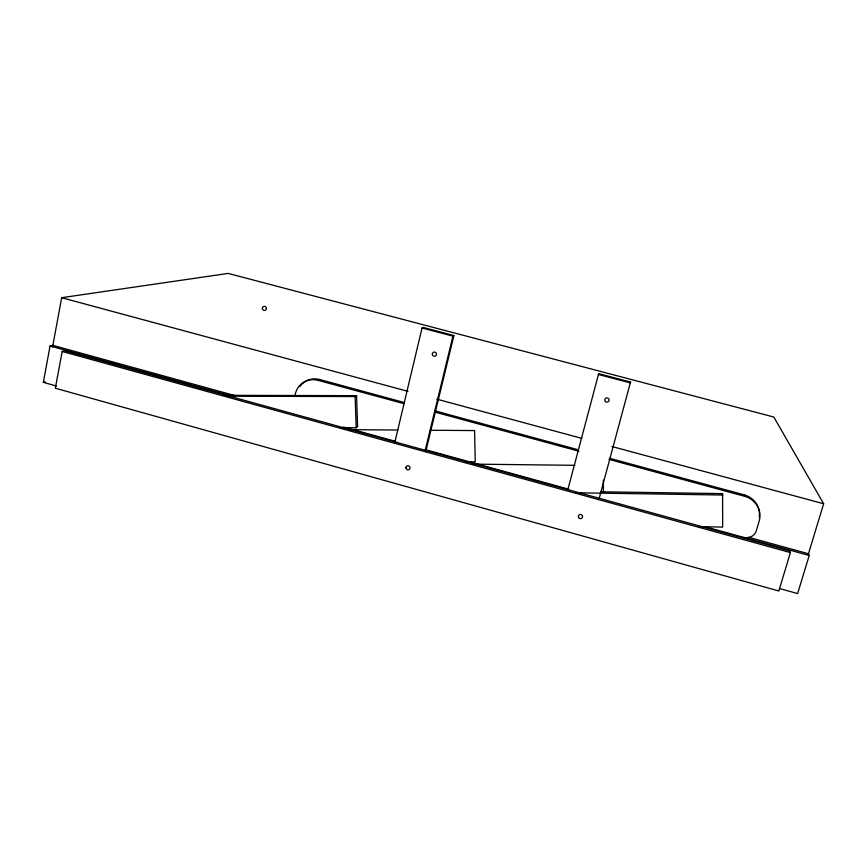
<?xml version="1.0" encoding="UTF-8"?>
<svg xmlns="http://www.w3.org/2000/svg" width="867" height="867" viewBox="0 0 867 867"><rect width="100%" height="100%" fill="white"/><g stroke="black" fill="none" stroke-linecap="round" stroke-linejoin="round"><path stroke-width="1.3" d="M600.809 491.784L722.59 493.616L722.677 527.093L698.488 526.627M630.537 382.054L630.417 382.911L598.393 374.468L598.674 373.655L630.537 382.054L599.032 498.969M56.377 386.01L43.35 382.358L50.058 345.998L52.854 345.369L235.553 395.764M52.562 346.963L61.676 297.695L228.173 273.419L773.819 417.027L823.65 503.77L808.326 554.197M62.186 351.471L55.325 388.21L778.826 591.001L790.401 552.572L789.718 550.859L64.949 350.81L62.186 351.471L790.401 552.572M294.813 396.327L295.322 393.997A19.616 18.727 58 0 1 318.005 380.32L319.62 379.508L404.521 402.581M394.604 443.254L422.045 327.997L423.183 327.423L453.918 335.518L425.686 451.761M425.209 450.298L452.932 336.136L453.918 335.518M567.657 490.299L598.674 373.655M748.427 537.204L808.456 553.764L809.214 555.476L797.629 593.581L779.39 588.476M340.027 427.68L356.164 427.789L357.605 426.748L356.575 395.666L223.599 395.319M226.959 396.208L355.123 396.555L356.575 395.666M43.35 382.358L45.225 381.838M349.574 429.674L397.975 430.021M430.238 430.249L474.607 430.574L475.235 461.905L465.774 461.797M472.352 464.116L574.919 465.319M575.916 492.792L722.926 495.024M422.045 327.997L452.932 336.136M61.676 297.695L408.021 391.364M436.784 399.145L581.855 438.377M611.918 446.505L823.65 503.77M434.562 410.741L578.256 449.778M609.609 458.296L744.146 494.851A20.851 19.854 5.7 0 1 759.243 516.97M318.005 380.32L404.109 403.719M435.418 412.226L578.918 451.241M608.916 459.391L744.59 496.271A20.949 19.952 5.8 0 1 759.199 521.045L756.371 530.637A10.48 9.96 6 0 1 743.452 537.421M50.058 345.998L230.069 395.666M343.397 427.019L395.731 441.379M425.491 449.68L568.839 489.237M704.871 526.681L809.214 555.476M744.146 494.851L744.59 496.271M355.123 396.555L356.164 427.789M603.356 480.134L603.421 491.99M300.015 386.4A19.518 18.64 58 0 1 319.62 379.508M405.919 467.747A2.081 2.005 45.3 0 0 409.029 469.556A2.081 2.005 45.3 0 0 408.942 466.023A2.081 2.005 45.3 0 0 405.919 467.747M578.636 517.556A2.135 2.059 22.3 0 0 582.321 517.621A2.135 2.059 22.3 0 0 580.446 514.489A2.135 2.059 22.3 0 0 578.636 517.556M605.404 401.519A2.167 2.124 12.6 0 0 609.024 400.576A2.167 2.124 12.6 0 0 606.358 397.953A2.167 2.124 12.6 0 0 605.404 401.519M432.33 354.148A2.113 2.07 56.8 0 0 435.494 355.969A2.113 2.07 56.8 0 0 435.407 352.327A2.113 2.07 56.8 0 0 432.33 354.148M262.43 307.872A2.092 1.983 67.9 0 0 264.988 310.397A2.092 1.983 67.9 0 0 265.736 306.907A2.092 1.983 67.9 0 0 262.43 307.872"/></g></svg>
